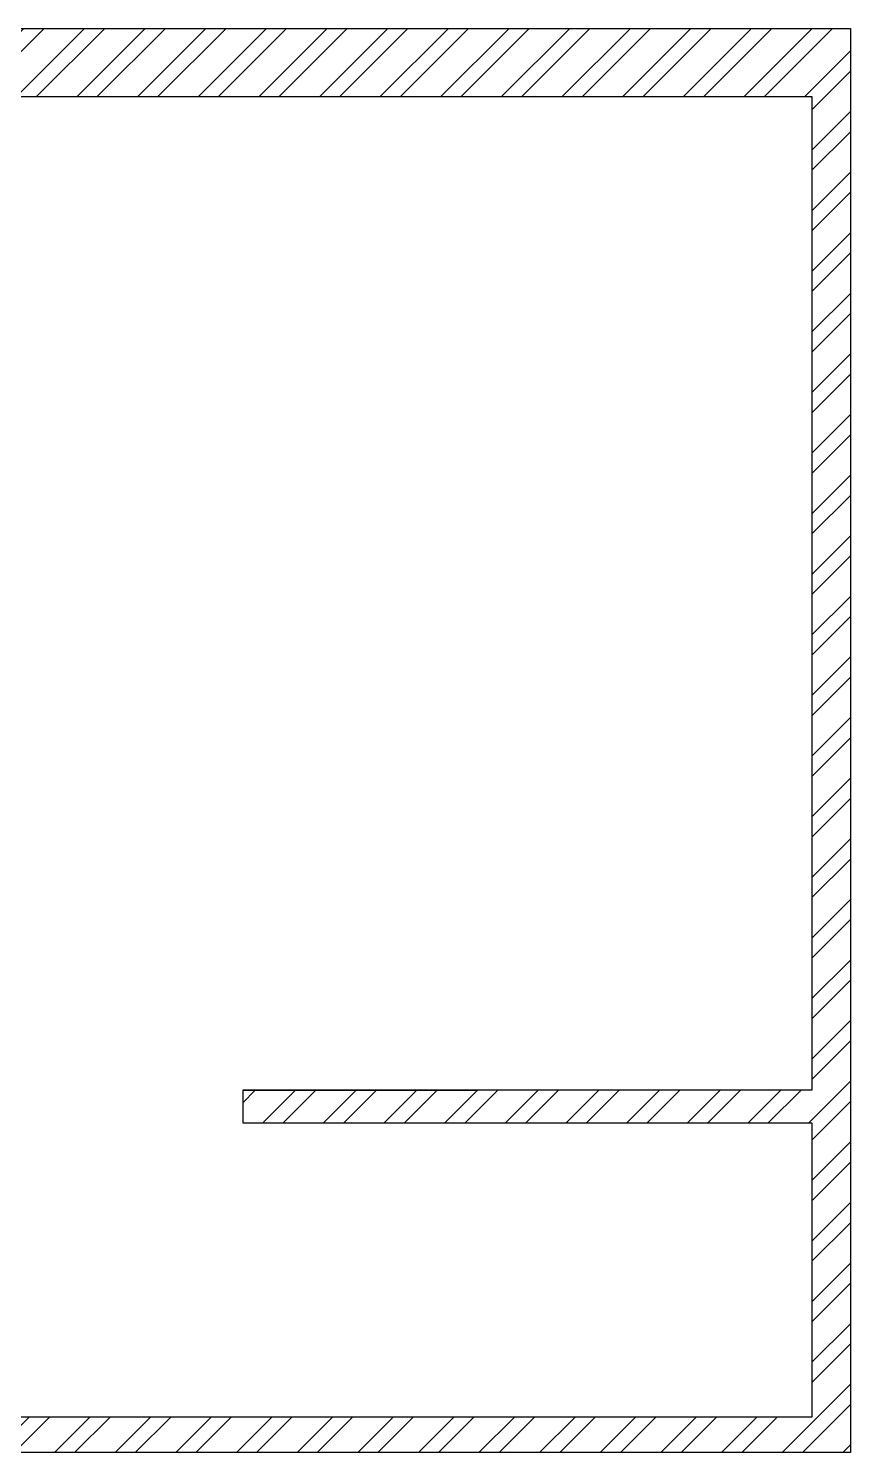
# Model space of a CAD drawing. Header units: feet. Extents: x 2649235 to 2667589, y -5717967 to -5712435.
# Drawn here: x 2664398 to 2667589, y -5717967 to -5712435 of the extents above; entities that cross this region are included whole.
import ezdxf

# ---------------------------------------------------------------- set-up
doc = ezdxf.new("R2010")
doc.units = ezdxf.units.FT
doc.header["$LTSCALE"] = 33
doc.header["$MEASUREMENT"] = 0
doc.layers.add('A-WALL', color=1, linetype='Continuous')
doc.layers.add('A-WALL HATCH', color=251, linetype='Continuous', lineweight=0)
doc.layers.add('LENS_DIMENSION', color=193, linetype='Continuous', lineweight=0)

# ---------------------------------------------------------------- blocks, each defined once
blk = doc.blocks.new('A$C5cfb5471')
at = {"layer": 'A-WALL HATCH'}
h = blk.add_hatch(dxfattribs=at)
h.set_pattern_fill('ANSI32', color=256, scale=444)
h.set_pattern_definition([(45, (-3590091.93, 5459267.42), (-117.733279, 117.733279), []), (45, (-3590013.44, 5459267.42), (-117.733279, 117.733279), [])])
h.paths.add_polyline_path([(-4050.1, 5268.1), (-3401.2, 5268.1), (-3401.2, 2397.9), (-3274.2, 2397.9), (-3274.2, 5268.1), (-150, 5268.1), (-150, 1407.3), (-2359.8, 1407.3), (-2359.8, 1280.3), (-150, 1280.3), (-150, 137.3), (-3388.5, 137.3), (-3388.5, 315.1), (-5420.5, 315.1), (-5420.5, 264.3), (-11545.9, 264.3), (-11545.9, 0), (0, 0), (0, 5532.4), (-11545.9, 5532.4), (-11545.9, 5268.1), (-5345.5, 5268.1), (-5345.5, 4912.5), (-5091.5, 4912.5), (-5091.5, 5293.5), (-4050.1, 5293.5)])
at = {"layer": 'A-WALL'}
for p, q in [((-18323.7, 5532.4), (0, 5532.4)), ((0, 5532.4), (0, 0)), ((-3274.2, 5268.1), (-150, 5268.1)), ((-150, 5268.1), (-150, 1407.3)), ((-150, 1407.3), (-2359.8, 1407.3)), ((-2359.8, 1407.3), (-1445.4, 1407.3)), ((-2359.8, 1407.3), (-2359.8, 1280.3)), ((-2359.8, 1280.3), (-150, 1280.3)), ((-150, 1280.3), (-150, 137.3)), ((-150, 137.3), (-3388.5, 137.3)), ((0, 0), (-18323.7, 0))]:
    blk.add_line(p, q, dxfattribs=at)

msp = doc.modelspace()

# ---------------------------------------------------------------- block references
at = {"layer": 'LENS_DIMENSION'}
msp.add_blockref('A$C5cfb5471', (2667588.9, -5717967.1), dxfattribs=at)

doc.saveas('drawing.dxf')
